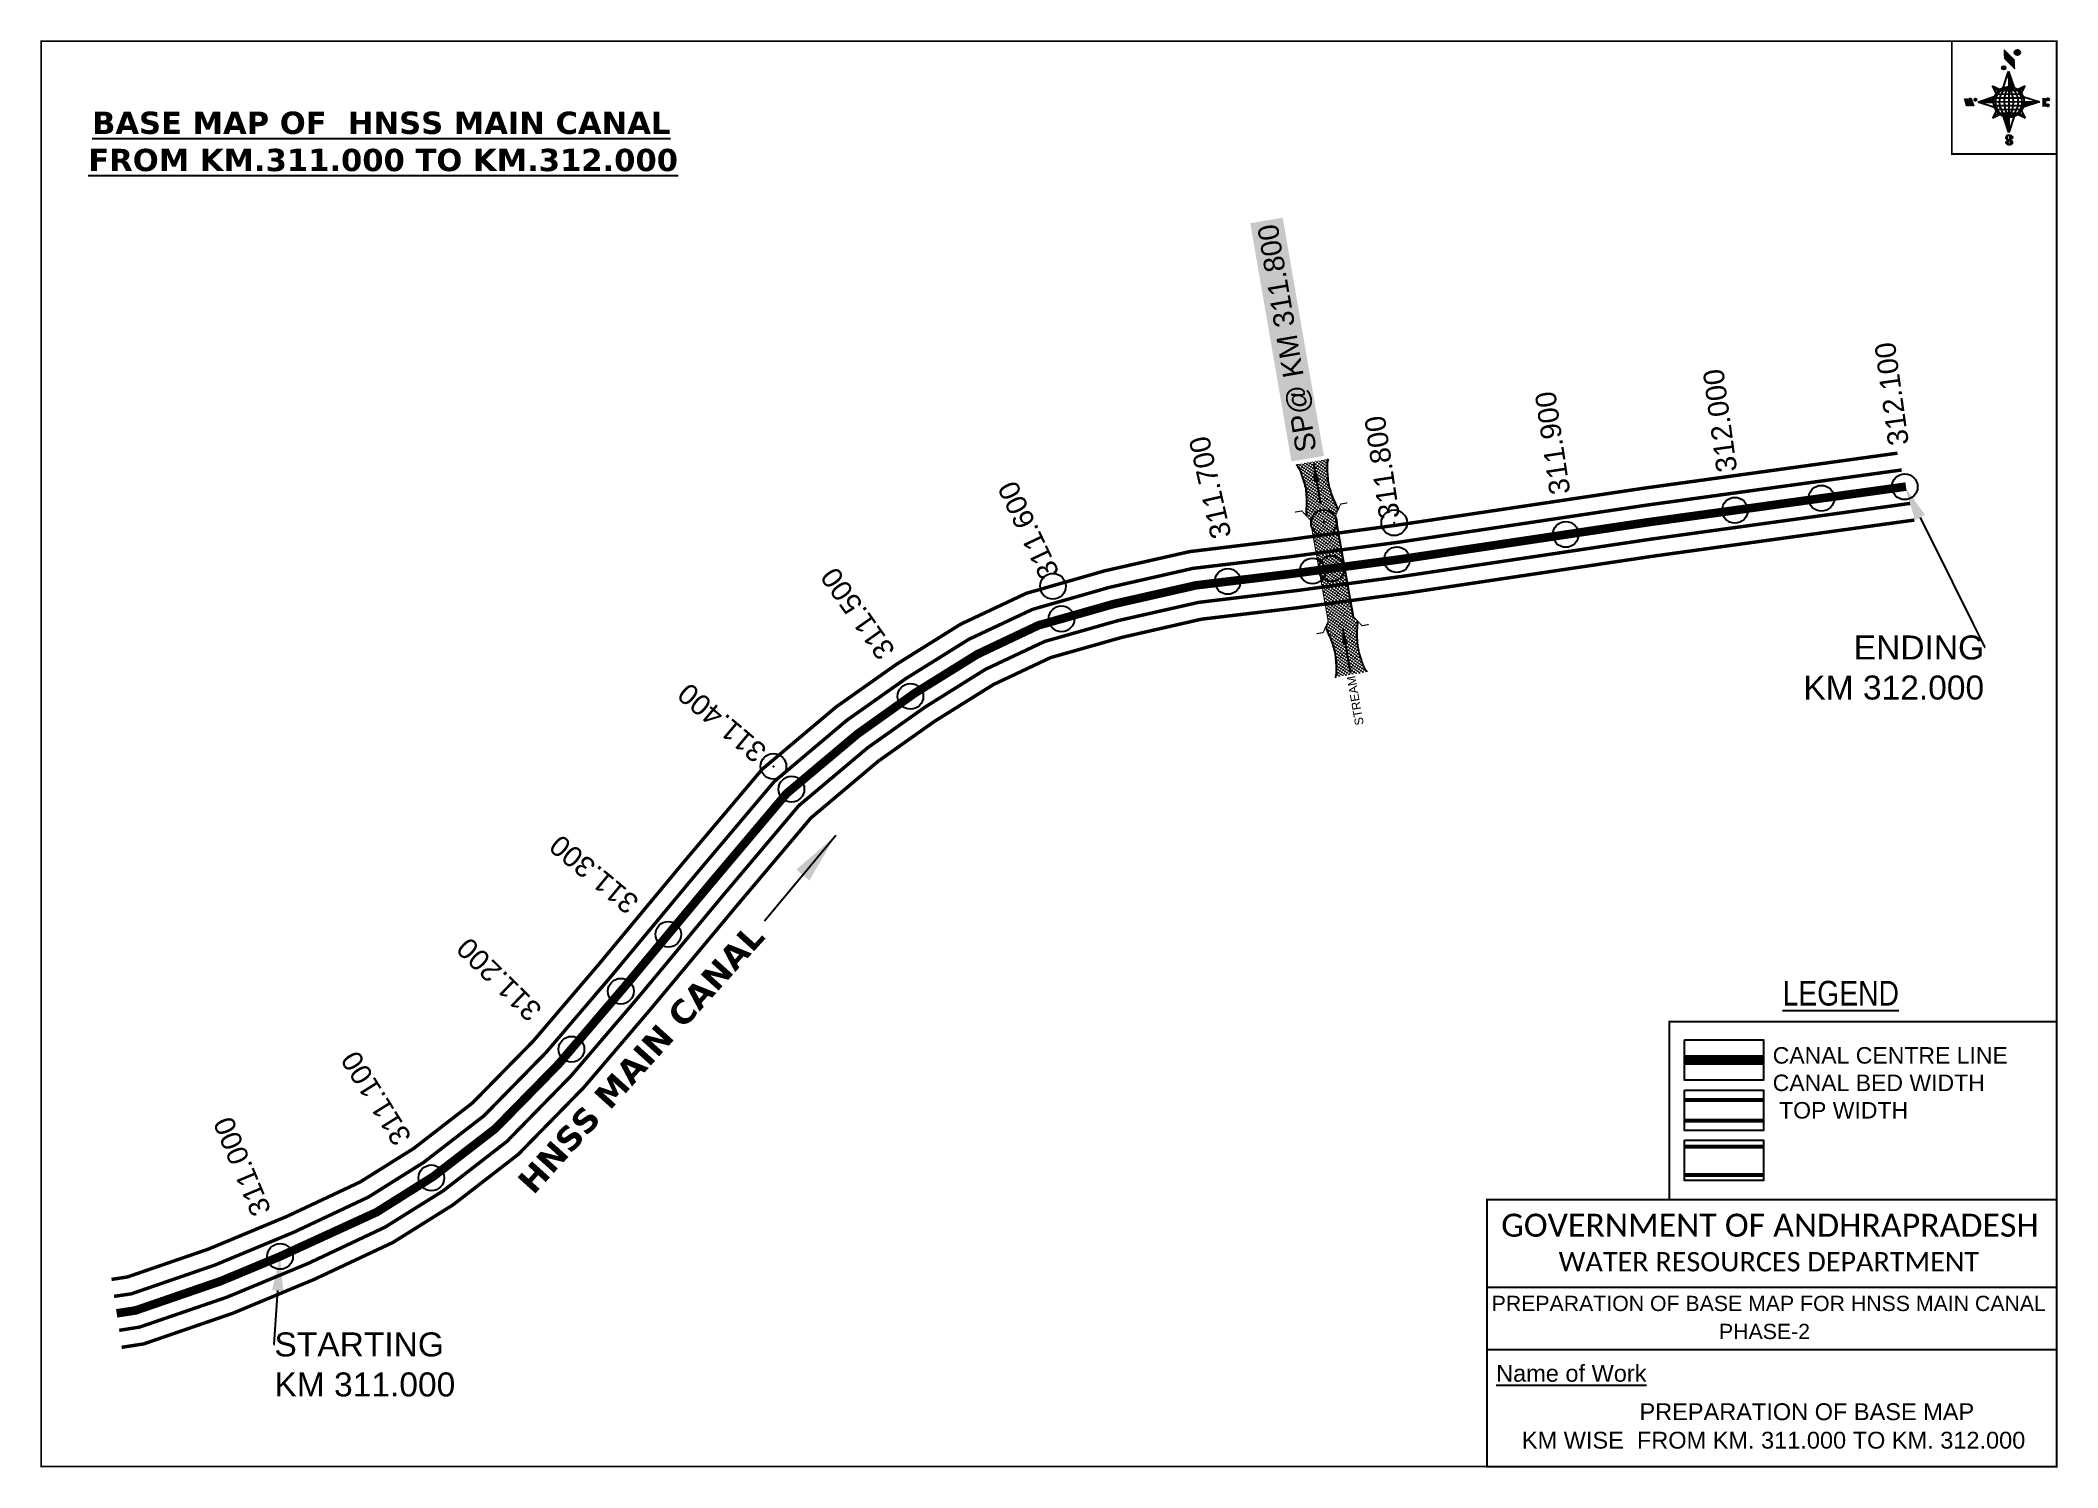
# Model space of a CAD drawing. Header units: inches. Extents: x 783822 to 784999, y 1575392 to 1576224.
import ezdxf
from ezdxf import colors
from ezdxf.entities.mleader import LeaderData, LeaderLine
from ezdxf.enums import TextEntityAlignment as Align
from ezdxf.math import Vec2, Vec3

# ---------------------------------------------------------------- set-up
doc = ezdxf.new("R2010")
doc.units = ezdxf.units.IN
doc.header["$LTSCALE"] = 15
doc.header["$MEASUREMENT"] = 0
doc.header["$PDMODE"] = 32
doc.header["$PDSIZE"] = 15
doc.linetypes.add('HIDDEN2', pattern=[0.1875, 0.125, -0.0625])
for name, color, linetype in [('AQUADUCT', 1, 'Continuous'), ('bord', 1, 'Continuous'), ('CANAL1', 7, 'Continuous'), ('CSMark', 72, 'Continuous'), ('DCBMS', 232, 'Continuous'), ('PAGE', 7, 'Continuous'), ('STRUCTURE', 5, 'Continuous'), ('TEXT', 6, 'Continuous')]:
    doc.layers.add(name, color=color, linetype=linetype)
doc.styles.add('ARIALN', font='ARIALN.TTF')
doc.styles.get("Standard").update_dxf_attribs({"font": 'arial.ttf'})
doc.dimstyles.get("Standard").update_dxf_attribs({"dimtxt": 20, "dimasz": 0.18, "dimexe": 0.18, "dimexo": 0.0625, "dimgap": 0.09, "dimtad": 0, "dimtih": 1, "dimtoh": 1, "dimdec": 4, "dimzin": 0, "dimdsep": 46, "dimtxsty": 'Standard', "dimcen": 0.09, "dimadec": 0, "dimazin": 0, "dimtfac": 1, "dimtdec": 4, "dimtofl": 0, "dimtmove": 0, "dimatfit": 3, "dimfxl": 1, "dimtolj": 1, "dimtzin": 0, "dimarcsym": 0})
pattern_1 = [(267.297113149, (-8720374.938, 50637915.138), (10.5367255337, -0.497431438), [])]
pattern_2 = [(357.297113149, (-8720374.938, 50637915.138), (0.497431438, 10.5367255337), [])]

# ---------------------------------------------------------------- blocks, each defined once
blk = doc.blocks.new('*X26')
at = {"color": 0, "linetype": 'Continuous'}
for p, q in [((6321.6, 240.5), (6322.3, 241.2)), ((6321.6, 240.3), (6322.3, 241)), ((6321.6, 240.1), (6322.3, 240.8)), ((6321.6, 239.9), (6322.4, 240.7)), ((6321.6, 239.8), (6322.4, 240.6)), ((6321.6, 239.6), (6322.5, 240.5)), ((6321.6, 239.4), (6322.5, 240.3)), ((6321.6, 239.2), (6322.6, 240.2)), ((6321.7, 239.1), (6322.6, 240.1)), ((6321.8, 240.8), (6322.4, 241.4)), ((6321.8, 239), (6322.7, 240)), ((6321.8, 239), (6322.8, 239.9)), ((6321.9, 238.9), (6322.9, 239.8)), ((6322, 238.8), (6323, 239.7)), ((6322.1, 241.3), (6322.4, 241.6)), ((6322.1, 238.7), (6323.1, 239.6)), ((6322.2, 238.6), (6323.1, 239.6)), ((6322.3, 238.5), (6323.2, 239.5)), ((6322.4, 238.5), (6323.3, 239.4)), ((6322.5, 238.4), (6323.4, 239.3)), ((6322.7, 238.4), (6323.6, 239.3)), ((6322.8, 238.3), (6323.7, 239.2)), ((6322.9, 238.3), (6323.8, 239.1)), ((6323.1, 238.2), (6323.9, 239.1)), ((6323.2, 238.2), (6324, 239)), ((6323.3, 238.2), (6324.2, 239)), ((6323.5, 238.1), (6324.3, 238.9)), ((6323.7, 238.1), (6324.4, 238.9)), ((6323.8, 238.1), (6324.6, 238.8)), ((6324.1, 238.2), (6324.7, 238.8)), ((6324.3, 238.3), (6324.9, 238.8)), ((6324.6, 238.3), (6325.1, 238.8)), ((6324.8, 238.4), (6325.2, 238.8)), ((6325.1, 238.5), (6325.4, 238.8)), ((6325.4, 238.6), (6325.6, 238.8))]:
    blk.add_line(p, q, dxfattribs=at)
blk = doc.blocks.new('*X25')
at = {"color": 0, "linetype": 'Continuous'}
for p, q in [((6324.4, 240.3), (6324.5, 240.4)), ((6324.6, 240.3), (6324.8, 240.5)), ((6324.7, 240.2), (6325, 240.5)), ((6324.8, 240.2), (6325.2, 240.6)), ((6325, 240.1), (6325.5, 240.6)), ((6325.1, 240.1), (6325.6, 240.6)), ((6325.2, 240), (6325.8, 240.6)), ((6325.3, 240), (6326, 240.6)), ((6325.4, 239.9), (6326.1, 240.6)), ((6325.5, 239.8), (6326.2, 240.5)), ((6325.6, 239.8), (6326.3, 240.5)), ((6325.7, 239.7), (6326.5, 240.4)), ((6325.9, 239.6), (6326.6, 240.3)), ((6326, 239.5), (6326.7, 240.3)), ((6326, 239.4), (6326.8, 240.2)), ((6326.1, 239.3), (6327, 240.2)), ((6326.2, 239.3), (6327.1, 240.1)), ((6326.3, 239.2), (6327.1, 240)), ((6326.4, 239.1), (6327.2, 239.9)), ((6326.5, 239), (6327.3, 239.8)), ((6326.5, 238.9), (6327.4, 239.7)), ((6326.6, 238.8), (6327.5, 239.6)), ((6326.7, 238.7), (6327.5, 239.5)), ((6326.8, 238.6), (6327.6, 239.4)), ((6326.8, 238.5), (6327.7, 239.3)), ((6326.8, 236.5), (6327.4, 237)), ((6326.9, 238.3), (6327.8, 239.2)), ((6326.9, 238.2), (6327.9, 239.1)), ((6326.9, 236.8), (6327.6, 237.4)), ((6327, 238.1), (6327.8, 239)), ((6327, 237.9), (6327.8, 238.8)), ((6327, 237.8), (6327.8, 238.6)), ((6327, 237.6), (6327.8, 238.4)), ((6327, 237.4), (6327.8, 238.2)), ((6327, 237.3), (6327.8, 238)), ((6327, 237.1), (6327.8, 237.9))]:
    blk.add_line(p, q, dxfattribs=at)
blk = doc.blocks.new('H')
at = {"layer": 'bord', "extrusion": (0.000427885, 0.004792, 0.999988)}
h = blk.add_hatch(dxfattribs=at)
h.set_pattern_fill('LINE', color=8, scale=84.387686, angle=-2.7029, style=0)
h.set_pattern_definition(pattern_2)
h.paths.add_polyline_path([(-492, 786, -0.090992), (-448, 775), (-486, 912)])
h = blk.add_hatch(dxfattribs=at)
h.set_pattern_fill('LINE', color=8, scale=84.387686, angle=-92.7029, style=0)
h.set_pattern_definition(pattern_1)
h.paths.add_polyline_path([(-625, 665, -0.090992), (-615, 710), (-751, 671)])
h = blk.add_hatch(dxfattribs=at)
h.set_pattern_fill('LINE', color=8, scale=84.387686, angle=-2.7029, style=0)
h.set_pattern_definition(pattern_2)
h.paths.add_polyline_path([(-504, 533, -0.090992), (-549, 543), (-510, 406)])
h = blk.add_hatch(dxfattribs=at)
h.set_pattern_fill('LINE', color=8, scale=84.387686, angle=-92.7029, style=0)
h.set_pattern_definition(pattern_1)
h.paths.add_polyline_path([(-246, 647), (-372, 653, -0.090992), (-382, 609)])
for p, q in [((-519, 1020, -1217), (-435, 927, -1216)), ((-516, 1087, -1217), (-432, 994, -1217)), ((-538, 774, -1216), (-487, 906, -1216)), ((-487, 906, -1216), (-493, 780, -1216)), ((-487, 906, -1216), (-448, 769, -1216)), ((-865, 701, -1215), (-847, 638, -1215)), ((-847, 700, -1215), (-829, 637, -1215)), ((-829, 699, -1215), (-811, 636, -1215)), ((-829, 699, -1215), (-811, 698, -1215)), ((-811, 698, -1215), (-794, 635, -1215)), ((-752, 665, -1215), (-615, 704, -1215)), ((-627, 794, -1216), (-567, 760, -1216)), ((-627, 794, -1216), (-584, 747, -1215)), ((-599, 731, -1215), (-627, 794, -1216)), ((-421, 753, -1216), (-359, 781, -1216)), ((-359, 781, -1216), (-405, 739, -1216)), ((-359, 781, -1216), (-392, 721, -1215)), ((-379, 693, -1215), (-246, 641, -1215)), ((-213, 669, -1215), (-217, 601, -1215)), ((-752, 665, -1215), (-625, 659, -1215)), ((-619, 614, -1215), (-752, 665, -1215)), ((-639, 526, -1214), (-606, 585, -1215)), ((-639, 526, -1214), (-593, 568, -1215)), ((-577, 553, -1215), (-639, 526, -1214)), ((-511, 400, -1214), (-549, 537, -1214)), ((-460, 533, -1215), (-511, 400, -1214)), ((-505, 527, -1214), (-511, 400, -1214)), ((-371, 513, -1214), (-431, 546, -1215)), ((-371, 513, -1214), (-414, 560, -1215)), ((-399, 576, -1215), (-371, 513, -1214)), ((-246, 641, -1215), (-383, 603, -1215)), ((-373, 647, -1215), (-246, 641, -1215)), ((-197, 600, -1215), (-194, 668, -1215))]:
    blk.add_line(p, q, dxfattribs=at)
at = {"layer": 'bord', "color": 8, "linetype": 'ByBlock', "extrusion": (0.000427885, 0.004792, 0.999988)}
for p, q in [((-375, 679, -1215), (-620, 691, -1215)), ((-386, 711, -1215), (-605, 722, -1215)), ((-411, 744, -1216), (-578, 752, -1216)), ((-493, 780, -1216), (-505, 527, -1214)), ((-373, 647, -1215), (-625, 659, -1215)), ((-378, 616, -1215), (-623, 628, -1215)), ((-392, 585, -1215), (-611, 595, -1215)), ((-420, 555, -1215), (-587, 562, -1215))]:
    blk.add_line(p, q, dxfattribs=at)
at = {"layer": 'bord', "extrusion": (0.000427885, 0.004792, 0.999988), "elevation": -1212}
for points, const_width in [([(-522, 960), (-516, 1093)], 1.61), ([(-434, 933), (-428, 1066)], 1.61), ([(-870, 707), (-846, 706)], 0.642), ([(-829, 643), (-821, 678)], 0.642), ([(-793, 641), (-782, 694)], 0.642), ([(-223, 676), (-174, 673)], 0.706), ([(-829, 643), (-855, 644)], 0.642), ([(-811, 642), (-784, 641)], 0.642), ([(-177, 605), (-226, 607)], 0.706), ([(-195, 645), (-185, 644)], 0.706)]:
    blk.add_lwpolyline(points, dxfattribs=dict(at, const_width=const_width))
for points, const_width in [([(-414, 1073, 1), (-398, 1058, 1)], 22.3), ([(-530, 950, 1), (-520, 939, 1)], 14.8), ([(-776, 697, 1), (-769, 690, 1)], 8.9), ([(-180, 618, 1), (-173, 611, 1)], 9.79), ([(-178, 667, 1), (-171, 660, 1)], 9.79), ([(-490, 362, 1), (-498, 369, 1)], 11.1), ([(-525, 322, 1), (-533, 329, 1)], 11.1)]:
    blk.add_lwpolyline(points, format="xyb", close=True, dxfattribs=dict(at, const_width=const_width))
for points in [[(-537, 317), (-531, 310), (-520, 307), (-505, 307), (-494, 310), (-486, 318), (-487, 326), (-491, 333), (-494, 336), (-503, 341), (-522, 347), (-530, 352), (-534, 355), (-537, 363), (-537, 373), (-530, 381), (-520, 384), (-504, 384), (-493, 380), (-487, 373)], [(-522, 348), (-526, 354), (-528, 361), (-528, 371), (-526, 375), (-521, 381), (-515, 384)], [(-505, 307), (-499, 312), (-497, 319), (-497, 327), (-501, 335), (-509, 343)]]:
    blk.add_lwpolyline(points, dxfattribs=at)
at = {"layer": 'bord', "extrusion": (0.000427885, 0.004792, 0.999988)}
for centre, radius in [((-406, 1065, -1212), 22.3), ((-525, 944, -1212), 14.8), ((-773, 694, -1212), 8.9), ((-498, 659, -1212), 127), ((-177, 615, -1212), 9.79), ((-174, 663, -1212), 9.79), ((-494, 365, -1212), 11.1), ((-529, 325, -1212), 11.1)]:
    blk.add_circle(centre, radius, dxfattribs=at)
at = {"layer": 'bord', "color": 8, "linetype": 'ByBlock', "extrusion": (0.000427885, 0.004792, 0.999988)}
for centre, radius, start, end in [((-482, 658, -1212), 128, 94.9254, 259.6691), ((-437, 656, -1212), 141, 113.2864, 241.308), ((-316, 651, -1212), 222, 142.5892, 212.0053), ((-560, 662, -1212), 141, 293.2864, 61.308), ((-681, 668, -1212), 222, 322.5892, 32.0053), ((-515, 660, -1212), 128, 274.9254, 79.6691)]:
    blk.add_arc(centre, radius, start, end, dxfattribs=at)
at = {"layer": 'bord', "extrusion": (0.000427885, 0.004792, 0.999988)}
for points in [[(-516, 1093, -1212), (-431, 1000, -1212), (-519, 1026, -1212), (-434, 933, -1212)], [(-864, 707, -1212), (-846, 706, -1212), (-846, 644, -1212), (-829, 643, -1212)], [(-829, 705, -1212), (-811, 704, -1212), (-811, 642, -1212), (-793, 641, -1212)], [(-193, 674, -1212), (-197, 606, -1212), (-213, 675, -1212), (-216, 607, -1212)]]:
    blk.add_solid(points, dxfattribs=at)
at = {"layer": 'bord', "extrusion": (0.000427885, 0.004792, 0.999988), "xscale": 7.977342409717546, "yscale": 7.977342408231451, "zscale": 7.977342408476333, "rotation": 138.0840426661453}
for name, p in [('*X25', (38301, -31929, -1212)), ('*X26', (38314, -31951, -1212))]:
    blk.add_blockref(name, p, dxfattribs=at)
blk = doc.blocks.new('SP')
at = {"layer": 'STRUCTURE'}
h = blk.add_hatch(dxfattribs=at)
h.set_pattern_fill('DASH', color=256, scale=8, style=0)
edge = h.paths.add_edge_path()
edge.add_spline(control_points=[(769825.7, 1706742.1), (769825.3, 1706741.8), (769823.8, 1706740.8), (769820.9, 1706740.3), (769817, 1706739.7), (769811.4, 1706738.9), (769804, 1706739.7), (769798.4, 1706741), (769795.6, 1706741.6)], knot_values=[0, 0, 0, 0, 1.613557, 5.24513, 8.624976, 13.470124, 22.190216, 30.746377, 30.746377, 30.746377, 30.746377], degree=3, periodic=0)
edge.add_line((769795.6, 1706741.6), (769792.6, 1706739.6))
edge.add_line((769792.6, 1706739.6), (769732.6, 1706739.6))
edge.add_line((769732.6, 1706739.6), (769729.6, 1706741.6))
edge.add_spline(control_points=[(769729.6, 1706741.6), (769726.9, 1706740.9), (769721.3, 1706739.5), (769713.9, 1706738.5), (769708.3, 1706739.1), (769704.4, 1706739.6), (769701.5, 1706740), (769700, 1706741), (769699.5, 1706741.3)], knot_values=[0, 0, 0, 0, 8.556161, 17.276253, 22.121402, 25.501247, 29.13282, 30.746377, 30.746377, 30.746377, 30.746377], degree=3, periodic=0)
edge.add_line((769699.5, 1706741.3), (769699.5, 1706722.1))
edge.add_spline(control_points=[(769699.5, 1706722.1), (769700, 1706722.4), (769701.4, 1706723.4), (769704.3, 1706724), (769708.2, 1706724.5), (769713.8, 1706725.3), (769721.2, 1706724.5), (769726.8, 1706723.3), (769729.6, 1706722.6)], knot_values=[0, 0, 0, 0, 1.613557, 5.24513, 8.624976, 13.470124, 22.190216, 30.746377, 30.746377, 30.746377, 30.746377], degree=3, periodic=0)
edge.add_line((769729.6, 1706722.6), (769732.6, 1706724.6))
edge.add_line((769732.6, 1706724.6), (769792.6, 1706724.6))
edge.add_line((769792.6, 1706724.6), (769795.6, 1706722.6))
edge.add_spline(control_points=[(769795.6, 1706722.6), (769798.4, 1706723.3), (769803.9, 1706724.8), (769811.3, 1706725.8), (769817, 1706725.1), (769820.9, 1706724.7), (769823.8, 1706724.2), (769825.2, 1706723.3), (769825.7, 1706723)], knot_values=[0, 0, 0, 0, 8.556161, 17.276253, 22.121402, 25.501247, 29.13282, 30.746377, 30.746377, 30.746377, 30.746377], degree=3, periodic=0)
edge.add_line((769825.7, 1706723), (769825.7, 1706742.1))
h.paths.add_polyline_path([(769764.2, 1706732.1, -1), (769761.1, 1706732.1, -1)], flags=0)
h.paths.add_polyline_path([(769761.1, 1706732.1, 1), (769764.2, 1706732.1, 1)], flags=16)
at = {"layer": 'STRUCTURE', "const_width": 0.628}
for points in [[(769726.6, 1706747.6), (769726.6, 1706743.6), (769732.6, 1706739.6), (769792.6, 1706739.6), (769798.6, 1706743.6), (769798.6, 1706747.6)], [(769726.6, 1706716.6), (769726.6, 1706720.6), (769732.6, 1706724.6), (769792.6, 1706724.6), (769798.6, 1706720.6), (769798.6, 1706716.6)]]:
    blk.add_lwpolyline(points, dxfattribs=at)
at = {"layer": 'STRUCTURE', "color": 3}
blk.add_lwpolyline([(769732.6, 1706724.6), (769792.6, 1706724.6)], dxfattribs=at)
blk.add_lwpolyline([(769732.6, 1706724.6), (769792.6, 1706724.6)], dxfattribs=at)
at = {"layer": 'STRUCTURE', "color": 0}
blk.add_circle((769762.6, 1706732.1), 1.55, dxfattribs=at)
at = {"layer": 'STRUCTURE'}
for points in [[(769699.5, 1706741.3), (769700.9, 1706740.5), (769704.4, 1706739.6), (769707.8, 1706739.2), (769712.6, 1706738.8), (769721.3, 1706739.7), (769729.6, 1706741.6)], [(769825.7, 1706742.1), (769824.3, 1706741.3), (769820.8, 1706740.3), (769817.5, 1706739.8), (769812.7, 1706739.2), (769804, 1706739.9), (769795.6, 1706741.6)], [(769699.5, 1706722.1), (769700.9, 1706723), (769704.4, 1706724), (769707.7, 1706724.5), (769712.5, 1706725), (769721.2, 1706724.4), (769729.6, 1706722.6)], [(769825.7, 1706723), (769824.3, 1706723.8), (769820.8, 1706724.7), (769817.4, 1706725.1), (769812.6, 1706725.5), (769803.9, 1706724.6), (769795.6, 1706722.6)]]:
    blk.add_spline(points, degree=3, dxfattribs=at)
at = {"layer": 'STRUCTURE', "color": 0}
blk.add_text('STREAM', height=5, dxfattribs=at).set_placement((769684.3, 1706732.1), align=Align.MIDDLE_CENTER)
for points in [[(769727.4, 1706732.1), (769700.8, 1706732.1)], [(769824.4, 1706732.1), (769800.5, 1706732.1)]]:
    blk.add_leader(points, dimstyle='Standard', override={"dimasz": 10, "dimgap": 0.09, "dimtad": 0}, dxfattribs=at)

msp = doc.modelspace()

# ---------------------------------------------------------------- linework, layer by layer
at = {"layer": 'CANAL1', "color": 200, "const_width": 2}
for points in [[(783864, 1575501.9), (783873.2, 1575503.3), (783920.6, 1575519.6), (783966.2, 1575538.6), (784009, 1575558.7), (784040.3, 1575578.3), (784074.5, 1575604.8), (784109.9, 1575640.8), (784147.9, 1575685.3), (784197.2, 1575744.6), (784243.4, 1575799.3), (784286.6, 1575835.7), (784321.6, 1575860.4), (784359.2, 1575883.9), (784397.5, 1575901.9), (784443.2, 1575915), (784492.7, 1575926.2), (784550.7, 1575933.2), (784613.4, 1575941.6), (784757.8, 1575963.2), (784905.5, 1575983.6)], [(783869.9, 1575462.3), (783882.8, 1575464.3), (783934.8, 1575482.2), (783982.4, 1575502), (784028.2, 1575523.5), (784063.2, 1575545.4), (784101.2, 1575574.8), (784139.4, 1575613.8), (784178.4, 1575659.5), (784227.9, 1575718.9), (784271.8, 1575770.9), (784311.1, 1575804), (784343.7, 1575827.1), (784378.3, 1575848.7), (784411.6, 1575864.4), (784453.2, 1575876.2), (784499.6, 1575886.8), (784555.8, 1575893.5), (784619.1, 1575902), (784763.4, 1575923.6), (784915.3, 1575944.6)]]:
    msp.add_lwpolyline(points, dxfattribs=at)
at = {"layer": 'CANAL1', "color": 5, "const_width": 2}
for points in [[(783865.5, 1575492), (783875.6, 1575493.5), (783924.1, 1575510.2), (783970.3, 1575529.4), (784013.8, 1575549.9), (784046, 1575570.1), (784081.2, 1575597.3), (784117.3, 1575634.1), (784155.5, 1575678.8), (784204.9, 1575738.2), (784250.5, 1575792.2), (784292.7, 1575827.8), (784327.1, 1575852.1), (784364, 1575875.1), (784401, 1575892.5), (784445.7, 1575905.3), (784494.5, 1575916.4), (784552, 1575923.3), (784614.8, 1575931.7), (784759.2, 1575953.3), (784907.9, 1575973.8)], [(783868.5, 1575472.2), (783880.4, 1575474.1), (783931.2, 1575491.5), (783978.4, 1575511.1), (784023.4, 1575532.3), (784057.5, 1575553.6), (784094.5, 1575582.3), (784132, 1575620.6), (784170.8, 1575665.9), (784220.2, 1575725.3), (784264.7, 1575778), (784305, 1575811.9), (784338.2, 1575835.4), (784373.5, 1575857.5), (784408.1, 1575873.8), (784450.7, 1575885.9), (784497.9, 1575896.6), (784554.5, 1575903.4), (784617.6, 1575911.9), (784762, 1575933.5), (784912.8, 1575954.3)]]:
    msp.add_lwpolyline(points, dxfattribs=at)
at = {"layer": 'CANAL1', "color": 1, "linetype": 'HIDDEN2', "ltscale": 8, "const_width": 5}
msp.add_lwpolyline([(783867, 1575482.1), (783878, 1575483.8), (783927.7, 1575500.9), (783962.3, 1575515.3), (784018.6, 1575541.1), (784051.7, 1575561.9), (784087.8, 1575589.8), (784124.6, 1575627.3), (784163.1, 1575672.4), (784212.5, 1575731.7), (784257.6, 1575785.1), (784298.9, 1575819.8), (784332.6, 1575843.8), (784368.8, 1575866.3), (784404.5, 1575883.2), (784448.2, 1575895.6), (784496.2, 1575906.5), (784553.2, 1575913.4), (784575.6, 1575916.4), (784616.2, 1575921.8), (784760.6, 1575943.4), (784810.7, 1575950.3), (784910.4, 1575964.1)], dxfattribs=at)
at = {"layer": 'CANAL1', "color": 1, "linetype": 'HIDDEN2', "ltscale": 100, "const_width": 6, "elevation": -0.4}
msp.add_lwpolyline([(784827.3, 1575629.8), (784781.2, 1575629.8)], dxfattribs=at)
at = {"layer": 'CANAL1', "color": 5, "const_width": 2.4, "elevation": -0.4}
for points in [[(784827.3, 1575606.5), (784781.2, 1575606.5)], [(784827.3, 1575594.5), (784781.2, 1575594.5)]]:
    msp.add_lwpolyline(points, dxfattribs=at)
at = {"layer": 'CANAL1', "color": 200, "const_width": 2.4, "elevation": -0.4}
for points in [[(784827.3, 1575579.3), (784781.2, 1575579.3)], [(784827.3, 1575562.8), (784781.2, 1575562.8)]]:
    msp.add_lwpolyline(points, dxfattribs=at)
at = {"layer": 'CSMark', "color": 3}
for p in [(784861.1, 1575957.3), (784909.7, 1575964), (784612, 1575943), (784810.7, 1575950.3), (784712, 1575936.2), (784613.6, 1575921.5), (784514.9, 1575908.8), (784564.4, 1575914.9), (784575.4, 1575916.3), (784413, 1575906), (784418, 1575887), (784329.9, 1575841.8), (784250, 1575801), (784260.5, 1575787.7), (784188.7, 1575703.1), (784161, 1575669.9), (784132.2, 1575636.1), (784050.5, 1575561.1), (783962.3, 1575515.3)]:
    msp.add_point(p, dxfattribs=at)
at = {"layer": 'CSMark'}
msp.add_point((784571, 1575943, 2), dxfattribs=at)
at = {"layer": 'PAGE', "const_width": 1}
msp.add_lwpolyline([(783823, 1575392.8), (784998.3, 1575392.8), (784998.3, 1576223.8), (783823, 1576223.8), (783823, 1575392.8)], dxfattribs=at)
at = {"layer": 'PAGE'}
for points, const_width in [([(784998.3, 1576223.8), (784937.2, 1576223.8), (784937.2, 1576158), (784998.3, 1576158)], 1), ([(784772.4, 1575652.2), (784998.3, 1575652.2), (784998.3, 1575548.4), (784772.4, 1575548.4)], 1.2), ([(784666.1, 1575548.4), (784998.3, 1575548.4), (784998.3, 1575392.8), (784666.1, 1575392.8)], 1.2)]:
    msp.add_lwpolyline(points, close=True, dxfattribs=dict(at, const_width=const_width))
at = {"layer": 'PAGE', "elevation": -0.4}
for points in [[(784781.2, 1575641.5), (784827.3, 1575641.5), (784827.3, 1575618), (784781.2, 1575618)], [(784781.2, 1575612.3), (784827.3, 1575612.3), (784827.3, 1575588.7), (784781.2, 1575588.7)], [(784781.2, 1575583), (784827.3, 1575583), (784827.3, 1575559.5), (784781.2, 1575559.5)]]:
    msp.add_lwpolyline(points, close=True, dxfattribs=at)
at = {"layer": 'PAGE'}
for points in [[(784666.1, 1575497.4), (784998.3, 1575497.4)], [(784666.1, 1575461.1), (784998.3, 1575461.1)]]:
    msp.add_lwpolyline(points, dxfattribs=at)

# ---------------------------------------------------------------- block references
at = {"layer": 'AQUADUCT', "color": 1, "xscale": 0.0703495379661093, "yscale": 0.07034953800030053, "zscale": 0.07034953795990817, "rotation": 3.078330607406165}
msp.add_blockref('H', (785007.9, 1576144.3, 85.4), dxfattribs=at)
at = {"layer": 'STRUCTURE', "color": 0, "rotation": 100.0018820181176}
msp.add_blockref('SP', (2599061.7, 1114278.8), dxfattribs=at)

# ---------------------------------------------------------------- texts
at = {"layer": 'CANAL1', "insert": (784099, 1575559.4), "char_height": 14, "width": 205.129, "attachment_point": 1, "rotation": 47.9173}
msp.add_mtext('\\pi0.96322;{\\fVerdana|b1|i0|c0|p34;HNSS MAIN CANAL}', dxfattribs=at)
at = {"layer": 'CSMark', "color": 1}
for s, rotation, p in [('312.100', 97.8426, (784906.2, 1575988.1)), ('312.000', 97.8426, (784806.1, 1575972.5)), ('311.900', 98.5118, (784708.8, 1575959.5)), ('311.800', 98.5118, (784609.4, 1575945.3)), ('311.700', 102.775, (784511.3, 1575934)), ('311.600', 115.2561, (784411.6, 1575911.2)), ('311.500', 125.2885, (784316.6, 1575865.3)), ('311.400', 139.8156, (784243.1, 1575806.8)), ('311.300', 140.2555, (784168.6, 1575718.6)), ('311.200', 135.5496, (784111.6, 1575655.5)), ('311.100', 122.0396, (784034.3, 1575581.8)), ('311.000', 112.6002, (783951.8, 1575539.7))]:
    msp.add_text(s, height=12, rotation=rotation, dxfattribs=at).set_placement(p, align=Align.MIDDLE_LEFT)
at = {"layer": 'PAGE', "extrusion": (0.000201441, 0.004807, 0.999988), "style": 'ARIALN'}
msp.add_text('%%ULEGEND', height=14.4, rotation=359.9999, dxfattribs=at).set_placement((784872.4, 1575649.8, 7732.1), align=Align.MIDDLE)
at = {"layer": 'PAGE', "extrusion": (0.000201441, 0.004807, 0.999988)}
for s, height, p in [('PREPARATION OF BASE MAP FOR HNSS MAIN CANAL', 8.878, (784668.8, 1575464.5, 7731.1)), ('%%UName of Work', 9.822, (784671.4, 1575423.3, 7729.8))]:
    msp.add_text(s, height=height, rotation=359.9999, dxfattribs=at).set_placement(p)
for s, height, p in [('PHASE-2', 8.88, (784827.9, 1575452.6, 7731.1)), ('PREPARATION OF BASE MAP', 9.822, (784852.6, 1575405.8, 7729.9)), ('KM WISE  FROM KM. 311.000 TO KM. 312.000', 9.822, (784833.2, 1575389.2, 7729.9))]:
    msp.add_text(s, height=height, rotation=359.9999, dxfattribs=at).set_placement(p, align=Align.MIDDLE_CENTER)
at = {"layer": 'PAGE', "extrusion": (0.000201441, 0.004807, 0.999988), "attachment_point": 1, "text_direction": (1, -1e-06, -0.000201)}
for s, insert, char_height, width in [('CANAL CENTRE LINE CANAL BED WIDTH {\\H2.3717x; }\\P TOP WIDTH{\\H1.9152x; }', (784832.7, 1575637.3, -0.4), 9.6, 168.926), ('\\pi3.5885;{\\fCalibri|b0|i0|c0|p34;\\H1.3333x;GOVERNMENT OF ANDHRAPRADESH\\P\\pi37.073;\\H0.83998x;WATER RESOURCES DEPARTMENT}', (784670.8, 1575540.2, -1.3), 10.059, 321.276)]:
    msp.add_mtext(s, dxfattribs=dict(at, insert=insert, char_height=char_height, width=width))
at = {"layer": 'STRUCTURE', "color": 5, "insert": (784555, 1575982.9), "char_height": 12, "width": 133.749, "attachment_point": 1, "rotation": 99.8058, "bg_fill": 1, "box_fill_scale": 1.3, "bg_fill_color": 7, "bg_fill_true_color": 16777215, "bg_fill_transparency": 4390977}
msp.add_mtext('\\pi0.43244;SP@ KM 311.800', dxfattribs=at)
at = {"layer": 'TEXT', "color": 1, "insert": (783830.9, 1576182.7), "char_height": 13, "width": 379.826, "attachment_point": 1}
msp.add_mtext('\\pi21.755;{\\fVerdana|b1|i0|c0|p34;\\LBASE MAP OF  HNSS MAIN CANAL \\P\\pi19.564;FROM KM.311.000 TO KM.312.000}', dxfattribs=at)

# ---------------------------------------------------------------- leaders
at = {"layer": 'CANAL1'}
msp.add_leader([(784286.3, 1575760.7), (784244.7, 1575710.7)], dimstyle='Standard', override={"dimasz": 30, "dimgap": 0.09, "dimtad": 0}, dxfattribs=at)
at = {"layer": 'DCBMS', "color": 5}
ml = msp.add_multileader_mtext('Standard', dxfattribs=at)
ml.set_content('STARTING\\PKM 311.000', color=5)
ml.set_leader_properties()
ml.build(insert=Vec2(0, 0))
ml.multileader.update_dxf_attribs({"dogleg_length": 0.36, "arrow_head_size": 20})
ctx = ml.context
ctx.base_point, ctx.char_height, ctx.arrow_head_size, ctx.landing_gap_size, ctx.plane_origin = Vec3(783959, 1575463.9), 14, 20, 0.09, Vec3(784129.8, 1575536.7)
notes = []
notes.append((ctx, [(1, (1, 1, 0), (783958.6, 1575463.9), (1, 0), 0.36, [(0, [(783962.3, 1575515.3)], 0, [])])]))
ctx.mtext.insert, ctx.mtext.flow_direction = Vec3(783959, 1575471), 5
for ctx, leaders in notes:
    for number, flags, end, landing, length, lines in leaders:
        leader = LeaderData()
        leader.index, (leader.has_last_leader_line, leader.has_dogleg_vector, leader.attachment_direction) = number, flags
        leader.last_leader_point, leader.dogleg_vector, leader.dogleg_length = Vec3(end), Vec3(landing), length
        for number, points, colour, breaks in lines:
            line = LeaderLine()
            line.index, line.vertices, line.color, line.breaks = number, Vec3.list(points), colors.encode_raw_color(colour), breaks
            leader.lines.append(line)
        ctx.leaders.append(leader)

# ---------------------------------------------------------------- next in the draw order: leaders
ml = msp.add_multileader_mtext('Standard', dxfattribs=at)
ml.set_content('ENDING \\PKM 312.000', color=5)
ml.set_leader_properties()
ml.build(insert=Vec2(0, 0))
ml.multileader.update_dxf_attribs({"dogleg_length": 0.36, "arrow_head_size": 20})
ctx = ml.context
ctx.base_point, ctx.char_height, ctx.arrow_head_size, ctx.landing_gap_size, ctx.plane_origin = Vec3(784852.9, 1575870.2), 14, 20, 0.09, Vec3(784996.5, 1576082.5)
ctx.text_align_type = 2
notes = []
notes.append((ctx, [(0, (1, 1, 0), (784956.5, 1575870.2), (-1, 0), 0.36, [(0, [(784909.7, 1575964)], 0, [])])]))
ctx.mtext.insert, ctx.mtext.width, ctx.mtext.alignment, ctx.mtext.flow_direction = Vec3(784956, 1575877.3), 109.049, 3, 5
ctx.mtext.has_bg_fill, ctx.mtext.bg_color, ctx.mtext.bg_scale_factor, ctx.mtext.bg_transparency, ctx.mtext.use_window_bg_color = 1, -1027028792, 1.5, 0, 1
for ctx, leaders in notes:
    for number, flags, end, landing, length, lines in leaders:
        leader = LeaderData()
        leader.index, (leader.has_last_leader_line, leader.has_dogleg_vector, leader.attachment_direction) = number, flags
        leader.last_leader_point, leader.dogleg_vector, leader.dogleg_length = Vec3(end), Vec3(landing), length
        for number, points, colour, breaks in lines:
            line = LeaderLine()
            line.index, line.vertices, line.color, line.breaks = number, Vec3.list(points), colors.encode_raw_color(colour), breaks
            leader.lines.append(line)
        ctx.leaders.append(leader)

doc.saveas('drawing.dxf')
